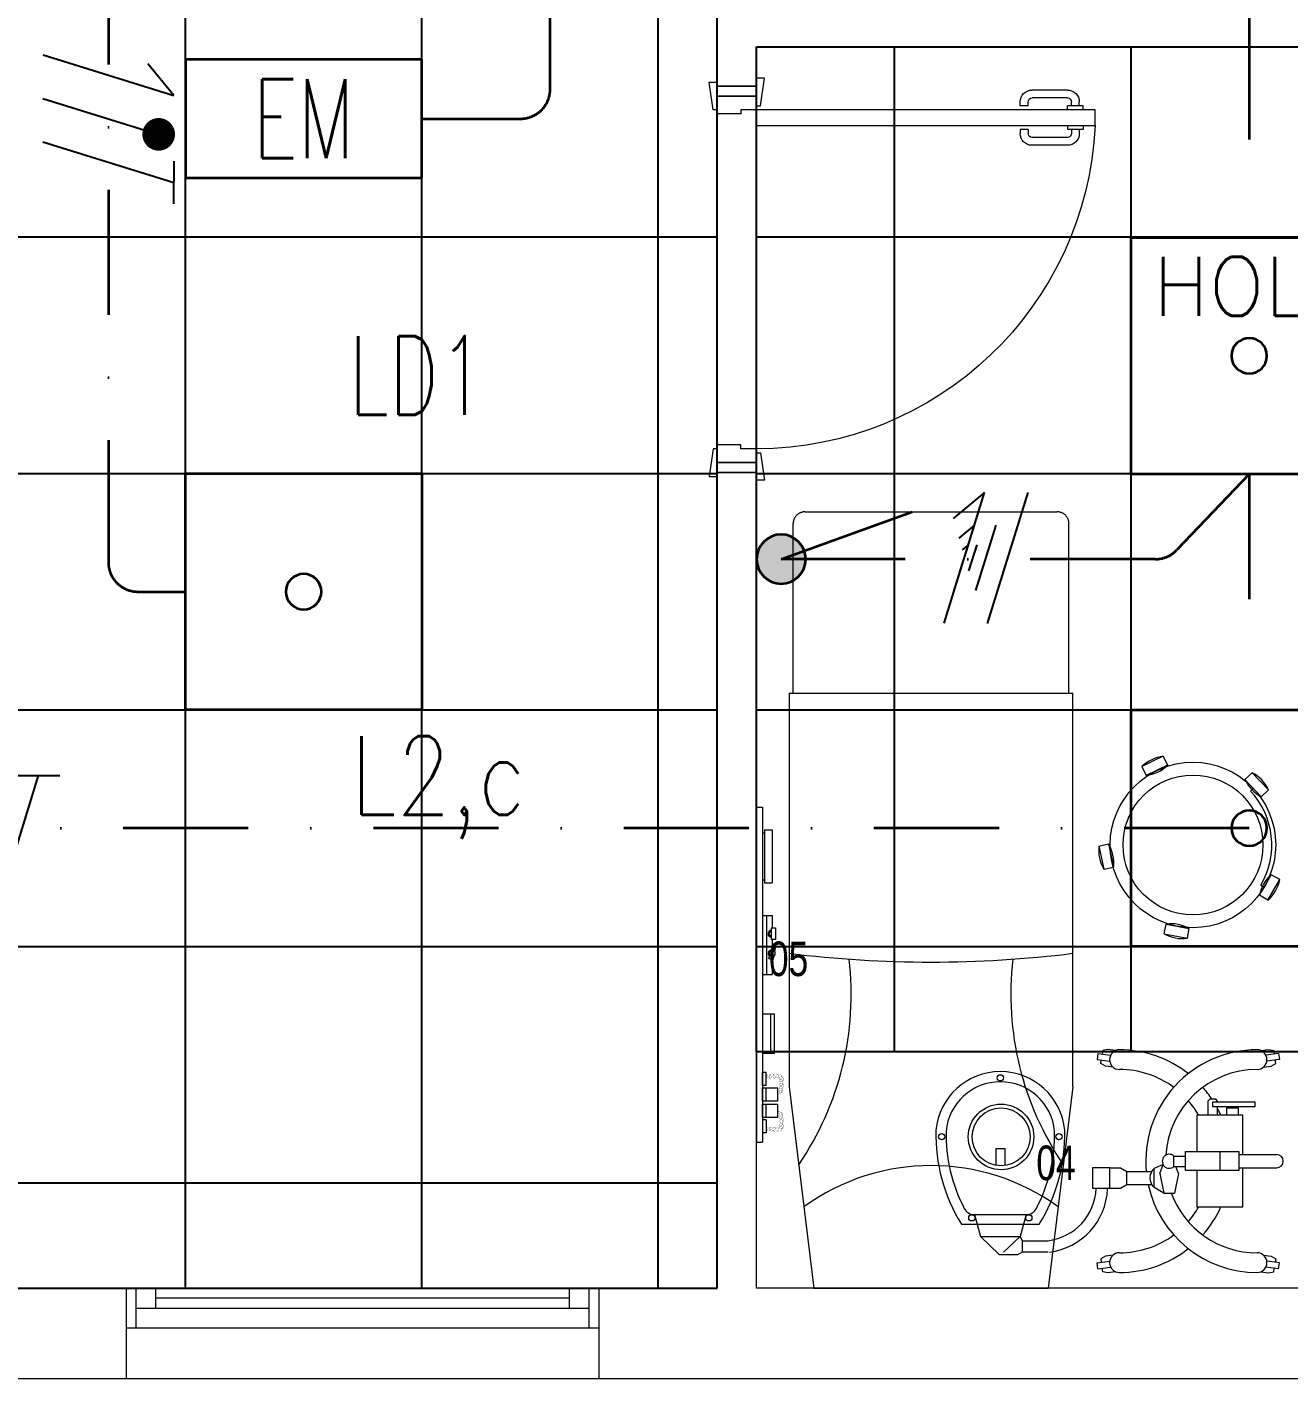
# Model space of a CAD drawing. Header units: inches. Extents: x -12418 to 57169, y -29325 to 19878.
# Drawn here: x 29598 to 32801, y -13697 to -10267 of the extents above; entities that cross this region are included whole.
import ezdxf
from ezdxf.enums import TextEntityAlignment as Align

# ---------------------------------------------------------------- set-up
doc = ezdxf.new("R2010")
doc.units = ezdxf.units.IN
doc.header["$LTSCALE"] = 25
doc.header["$MEASUREMENT"] = 0
doc.linetypes.add('00-Ground Floor$0$HIDDEN', pattern=[9.525, 6.35, -3.175])
doc.linetypes.add('DASHDOT', pattern=[25.4, 12.7, -6.35, 0, -6.35])
doc.layers.get('0').update_dxf_attribs({"color": 8})
for name, color, linetype, lineweight in [('00-Ground Floor$0$72_EGR_BASE_TEXT', 252, 'Continuous', 5), ('00-Ground Floor$0$72_EGR_EQP_TAG', 142, 'Continuous', 5), ('00-Ground Floor$0$Aluminum', 251, 'Continuous', 5), ('00-Ground Floor$0$LOADING', 253, 'Continuous', 5), ('00-Ground Floor$0$Walls', 251, 'Continuous', 5), ('00-Ground Floor$0$Wooden Joinery', 251, 'Continuous', 5), ('E-LITE-CIRC', 6, 'Continuous', 25), ('E-LITE-CIRC-NUMB', 6, 'Continuous', 25), ('E-LITE-CLNG', 150, 'Continuous', 35), ('E-LITE-CLNG @ 100', 150, 'Continuous', 35), ('E-LITE-CLNG-CNDT', 6, 'DASHDOT', 35), ('E-LITE-CTRL', 6, 'Continuous', 25), ('E-LITE-IDEN', 6, 'Continuous', 25), ('E-LITE-SWCH @ 100', 3, 'Continuous', 35), ('E-POWR-WIRE', 6, 'Continuous', 25), ('E-POWR-WIRE @ 100', 6, 'Continuous', 25), ('E-POWR-WIRE @ 20', 6, 'Continuous', 25), ('E-POWR-WIRE @ 50', 6, 'Continuous', 25)]:
    doc.layers.add(name, color=color, linetype=linetype, lineweight=lineweight)
doc.layers.add('00-Ground Floor$0$False Ceiling', color=251, linetype='Continuous')
doc.styles.add('00-Ground Floor$0$SIMPLEX', font='SIMPLEX.shx', dxfattribs={"height": 150})
doc.styles.add('00-Ground Floor$0$X3G_ENTITY_257CFD', font='swisscl.ttf', dxfattribs={"height": 200})
doc.styles.add('DC_Simplex', font='SIMPLEX.shx', dxfattribs={"width": 0.7})

# ---------------------------------------------------------------- blocks, each defined once
blk = doc.blocks.new('00-Ground Floor$0$A$C72370EFE')
at = {"layer": '00-Ground Floor$0$Wooden Joinery'}
for p, q in [((-0.01, -0.03), (-0.01, -0.07)), ((0, -0.03), (-0.01, -0.03)), ((0.04, -0.03), (0.05, -0.03)), ((0.05, -0.03), (0.05, -0.07)), ((-0.01, -0.04), (-0.02, -0.04)), ((-0.01, -0.06), (-0.02, -0.06)), ((0.05, -0.04), (0.06, -0.04)), ((0.05, -0.06), (0.06, -0.06)), ((-0.05, -0.07), (-0.05, -0.16)), ((-0.03, -0.07), (-0.03, -0.16)), ((0, -0.07), (-0.01, -0.07)), ((0.04, -0.07), (0.05, -0.07)), ((0.07, -0.07), (0.07, -0.16)), ((0.09, -0.07), (0.09, -0.16)), ((-0.01, -0.17), (-0.02, -0.17)), ((-0.01, -0.17), (-0.01, -0.19)), ((0.05, -0.17), (0.06, -0.17)), ((0.05, -0.17), (0.05, -0.19)), ((-0.01, -0.19), (-0.02, -0.19)), ((0.05, -0.19), (0.06, -0.19))]:
    blk.add_line(p, q, dxfattribs=at)
for centre, radius, start, end in [((-0.02, -0.07), 0.03, 90, 180), ((-0.02, -0.07), 0.01, 90, 180), ((0.06, -0.07), 0.03, 0, 90), ((0.06, -0.07), 0.01, 0, 90), ((-0.02, -0.16), 0.03, 180, 270), ((-0.02, -0.16), 0.01, 180, 270), ((0.06, -0.16), 0.01, 270, 0), ((0.06, -0.16), 0.03, 270, 0)]:
    blk.add_arc(centre, radius, start, end, dxfattribs=at)
blk = doc.blocks.new('00-Ground Floor$0$A$C5DAD61B4')
at = {"layer": '00-Ground Floor$0$Wooden Joinery'}
for points in [[(80, 959.1), (80, 969.1), (10, 979.1), (10, 959.1)], [(940, 959.1), (940, 969.1), (1010, 979.1), (1010, 959.1)], [(70, 859.1), (70, 849.1), (0, 839.1), (0, 859.1)], [(120, 859.1), (120, 0), (80, 0), (80, 859.1)], [(950, 859.1), (950, 849.1), (1020, 839.1), (1020, 859.1)]]:
    blk.add_lwpolyline(points, close=True, dxfattribs=at)
for points in [[(45, 859.1), (45, 959.1), (20, 959.1), (20, 859.1), (45, 859.1)], [(45, 859.1), (80, 859.1), (80, 899.1), (90, 899.1), (90, 959.1), (45, 959.1), (45, 859.1)], [(975, 859.1), (940, 859.1), (940, 899.1), (930, 899.1), (930, 959.1), (975, 959.1), (975, 859.1)], [(975, 859.1), (975, 959.1), (1000, 959.1), (1000, 859.1), (975, 859.1)]]:
    blk.add_lwpolyline(points, dxfattribs=at)
blk.add_arc((80, 859.1), 860, 272.666, 0, dxfattribs=at)
at = {"layer": '00-Ground Floor$0$Wooden Joinery', "xscale": 999.9999999998854, "yscale": 999.9999999998854, "zscale": 999.9999999998854, "rotation": 180}
blk.add_blockref('00-Ground Floor$0$A$C72370EFE', (120, 0), dxfattribs=at)
blk = doc.blocks.new('00-Ground Floor$0$mobile light')
at = {"layer": '00-Ground Floor$0$LOADING'}
for p, q in [((1885.1, -497.29), (1883.78, -497.56)), ((1887.04, -497.59), (1885.1, -497.29)), ((1923.94, -497.59), (1925.88, -497.29)), ((1925.88, -497.29), (1927.2, -497.56)), ((1882.58, -498.29), (1882.35, -499.8)), ((1882.35, -499.8), (1885.55, -500.28)), ((1882.58, -498.29), (1885.78, -498.78)), ((1883.28, -500.85), (1883.42, -499.96)), ((1883.78, -497.56), (1883.65, -498.45)), ((1928.41, -498.29), (1925.2, -498.78)), ((1928.63, -499.8), (1925.43, -500.28)), ((1927.2, -497.56), (1927.33, -498.45)), ((1927.7, -500.85), (1927.56, -499.96)), ((1928.41, -498.29), (1928.63, -499.8)), ((1884.47, -501.5), (1883.28, -500.85)), ((1886.4, -501.79), (1884.47, -501.5)), ((1924.58, -501.79), (1926.52, -501.5)), ((1926.52, -501.5), (1927.7, -500.85)), ((1947.59, -502.62), (1941.09, -502.62)), ((1948.76, -501.94), (1947.59, -502.62)), ((1947.59, -502.62), (1947.59, -505.45)), ((1948.15, -506.5), (1952.41, -502.55)), ((1953.47, -501.94), (1948.76, -501.94)), ((1958.23, -506.5), (1953.47, -501.94)), ((1947.59, -505.45), (1941.09, -505.45)), ((1946.6, -512.08), (1948.15, -506.5)), ((1947.59, -505.45), (1948.15, -506.5)), ((1958.23, -506.5), (1948.15, -506.5)), ((1959.78, -512.08), (1958.23, -506.5)), ((1963.08, -509.67), (1943.3, -509.67)), ((1959.78, -512.08), (1946.6, -512.08)), ((1908.01, -522.53), (1909, -517.55)), ((1911.69, -517.55), (1909, -517.55)), ((1912.69, -522.53), (1911.69, -517.55)), ((1911.69, -517.55), (1914.17, -518.99)), ((1914.17, -518.99), (1914.17, -523.77)), ((1921.08, -519.69), (1914.74, -519.69)), ((1922.73, -518.8), (1921.08, -519.69)), ((1921.08, -519.69), (1921.08, -523.01)), ((1921.08, -519.69), (1921.08, -523.01)), ((1925.38, -518.8), (1922.73, -518.8)), ((1892.68, -523.97), (1883.05, -523.97)), ((1892.68, -528.06), (1892.68, -523.24)), ((1892.68, -523.24), (1906.16, -523.24)), ((1897.5, -528.06), (1897.5, -523.24)), ((1906.16, -523.24), (1906.16, -528.06)), ((1909.15, -524.25), (1906.16, -524.32)), ((1908.01, -522.53), (1908.62, -524.28)), ((1909.15, -524.25), (1909.15, -526.94)), ((1912.69, -522.53), (1911.9, -524.78)), ((1911.9, -524.78), (1914.17, -523.77)), ((1921.08, -523.01), (1914.77, -523.01)), ((1922.73, -523.93), (1921.08, -523.04)), ((1925.38, -523.93), (1922.73, -523.93)), ((1892.68, -527.34), (1883.05, -527.34)), ((1906.16, -528.06), (1892.68, -528.06)), ((1909.15, -526.94), (1906.16, -526.87)), ((1882.35, -551.47), (1885.55, -550.99)), ((1882.58, -552.98), (1882.35, -551.47)), ((1884.47, -549.77), (1883.28, -550.42)), ((1883.28, -550.42), (1883.42, -551.31)), ((1886.4, -549.48), (1884.47, -549.77)), ((1924.58, -549.48), (1926.52, -549.77)), ((1928.63, -551.47), (1925.43, -550.99)), ((1926.52, -549.77), (1927.7, -550.42)), ((1927.7, -550.42), (1927.56, -551.31)), ((1928.41, -552.98), (1928.63, -551.47)), ((1882.58, -552.98), (1885.78, -552.5)), ((1883.78, -553.71), (1883.65, -552.82)), ((1885.1, -553.98), (1883.78, -553.71)), ((1887.04, -553.69), (1885.1, -553.98)), ((1923.94, -553.69), (1925.88, -553.98)), ((1928.41, -552.98), (1925.2, -552.5)), ((1925.88, -553.98), (1927.2, -553.71)), ((1927.2, -553.71), (1927.33, -552.82))]:
    blk.add_line(p, q, dxfattribs=at)
for points in [[(1903.33, -523.24), (1903.33, -514.02), (1891.61, -514.02), (1891.61, -523.97)], [(1954.27, -524.55), (1954.27, -528.82), (1952.05, -528.82), (1952.05, -524.5)], [(1891.61, -527.34), (1891.61, -537.34), (1903.33, -537.34), (1903.33, -528.06)], [(1892.74, -537.34), (1892.74, -539.04), (1895.76, -539.04), (1895.76, -537.34)], [(1898.05, -537.34), (1898.05, -539.5)], [(1898.05, -540.63), (1898.05, -540.87), (1898.53, -541.35), (1900.02, -541.35), (1900.5, -540.87), (1900.5, -537.34)]]:
    blk.add_lwpolyline(points, dxfattribs=at)
for points in [[(1929.78, -518.8), (1925.38, -518.8), (1925.38, -523.93), (1929.78, -523.93)], [(1899.3, -539.5), (1888.5, -539.5), (1888.5, -540.63), (1899.3, -540.63)]]:
    blk.add_lwpolyline(points, close=True, dxfattribs=at)
for centre, radius in [((1945.96, -511.25), 0.793), ((1960.42, -511.25), 0.793), ((1953.01, -531.79), 8.32), ((1953.01, -531.79), 7.35), ((1938.31, -531.85), 0.793), ((1968.07, -531.85), 0.793), ((1953.19, -546.77), 0.793)]:
    blk.add_circle(centre, radius, dxfattribs=at)
for centre, radius, start, end in [((1888.02, -499.89), 2.5, 90, 270), ((1888.02, -525.64), 28.25, 12.1463, 90), ((1922.96, -525.64), 28.25, 90, 128.2073), ((1922.96, -499.89), 2.5, 270, 90), ((1888.02, -525.64), 23.25, 20.3387, 90), ((1922.96, -525.64), 23.25, 90, 126.3743), ((1942.82, -519.31), 16.86, 97.1293, 177.6115), ((1922.96, -525.64), 28.25, 138.4974, 155.7305), ((1942.82, -519.31), 13.97, 97.1293, 177.6115), ((1922.96, -525.64), 23.25, 138.7224, 150.0382), ((1980.13, -532.49), 43.32, 148.2167, 181.2501), ((1926.25, -532.49), 43.32, 358.7499, 31.7833), ((1980.13, -532.49), 40.72, 152.4092, 181.2501), ((1946.6, -514.96), 2.89, 90, 152.4092), ((1959.78, -514.96), 2.89, 27.5908, 90), ((1926.25, -532.49), 40.72, 358.7499, 27.5908), ((1911.94, -521.38), 3.27, 313.0112, 46.9888), ((1883.05, -525.65), 1.68, 90, 270), ((1888.02, -525.64), 28.25, 270, 5.3386), ((1910.32, -525.6), 1.78, 229.0673, 130.9327), ((1888.02, -525.64), 23.25, 270, 356.3184), ((1953.19, -531.93), 16.44, 185.2361, 354.7639), ((1953.19, -531.93), 13.84, 185.2361, 354.7639), ((1922.96, -525.64), 28.25, 204.483, 208.105), ((1922.96, -525.64), 23.25, 210.2349, 221.2776), ((1922.96, -525.64), 28.25, 213.7985, 221.5026), ((1922.96, -525.64), 23.25, 233.6257, 270), ((1922.96, -525.64), 28.25, 231.7927, 270), ((1888.02, -551.39), 2.5, 90, 270), ((1922.96, -551.39), 2.5, 270, 90)]:
    blk.add_arc(centre, radius, start, end, dxfattribs=at)
blk = doc.blocks.new('00-Ground Floor$0$HF10037B-P')
at = {"layer": '00-Ground Floor$0$LOADING'}
for p, q in [((0.2459, 0.134), (0.1859, 0.134)), ((0.1859, 0.134), (0.1859, 0.109)), ((0.2459, 0.109), (0.1859, 0.109)), ((0.2459, 0.134), (0.2459, 0.109)), ((0, 0), (-0.0142, -0.0583)), ((0, 0), (0.0243, -0.0059)), ((0.0243, -0.0059), (0.01, -0.0642)), ((0.4071, -0.0094), (0.431, -0.0018)), ((0.4071, -0.0094), (0.4255, -0.0665)), ((0.431, -0.0018), (0.4493, -0.0589)), ((-0.0142, -0.0583), (0.01, -0.0642)), ((0.4069, -0.0417), (0.4165, -0.0387)), ((0.4255, -0.0665), (0.4493, -0.0589)), ((0.0524, -0.2725), (0.0674, -0.2525)), ((0.0524, -0.2725), (0.1004, -0.3085)), ((0.0674, -0.2525), (0.1154, -0.2885)), ((0.3125, -0.2897), (0.362, -0.2558)), ((0.3267, -0.268), (0.3323, -0.2763)), ((0.3761, -0.2764), (0.362, -0.2558)), ((0.1004, -0.3085), (0.1154, -0.2885)), ((0.3266, -0.3103), (0.3125, -0.2897)), ((0.3266, -0.3103), (0.3761, -0.2764))]:
    blk.add_line(p, q, dxfattribs=at)
for radius in [0.21, 0.1775]:
    blk.add_circle((0.2161, -0.1014), radius, dxfattribs=at)
for centre, radius, start, end in [((0.2159, 0.0465), 0.0925, 71.0754, 108.9246), ((0.2159, 0.1965), 0.0925, 251.0754, 288.9246), ((0.0779, -0.0499), 0.0925, 147.3419, 185.1912), ((-0.0678, -0.0143), 0.0925, 327.3419, 5.1912), ((0.4996, -0.0113), 0.0925, 178.8412, 216.6904), ((0.3568, -0.057), 0.0925, 358.8412, 36.6904), ((0.2161, -0.1014), 0.2, 303.6037, 17.3657), ((0.1289, -0.2205), 0.0925, 214.1875, 252.0368), ((0.0389, -0.3404), 0.0925, 34.1875, 72.0368), ((0.3867, -0.3449), 0.0925, 105.5121, 143.3614), ((0.3019, -0.2212), 0.0925, 285.5121, 323.3614)]:
    blk.add_arc(centre, radius, start, end, dxfattribs=at)
blk = doc.blocks.new('00-Ground Floor$0$HF13902-P')
at = {"color": 8, "linetype": '00-Ground Floor$0$HIDDEN'}
for p, q in [((-0.35, -0.6824), (-0.35, -1.1124)), ((0.35, -0.6824), (0.35, -1.1124)), ((0.32, -1.1424), (-0.32, -1.1424))]:
    blk.add_line(p, q, dxfattribs=at)
at = {"linetype": 'Continuous'}
for points in [[(0.36, -0.5224), (0.36, -0.5224), (0.36, -0.5224), (0.36, -0.5224), (0.36, -0.5224), (0.36, -0.5224), (0.36, -0.5224), (0.36, -0.5224), (0.36, -0.5224), (0.36, -0.5224), (0.36, -0.5224), (0.36, -0.5224), (0.36, -0.5224), (0.36, -0.5224), (0.36, -0.5224), (0.36, -0.5224), (0.36, -0.5224), (0.36, -0.5224), (0.36, -0.5224), (0.36, -0.5224), (0.36, -0.5224), (0.36, -0.5224), (0.36, -0.5224), (0.36, -0.5224), (0.36, -0.5224), (0.36, -0.5224), (0.36, -0.5224), (0.36, -0.5224), (0.36, -0.5224), (0.36, -0.5224), (0.36, -0.5224), (0.36, -0.5224), (0.36, -0.5224), (0.36, -0.5224), (0.36, -0.5224), (0.36, -0.5224), (0.36, -0.5224), (0.36, -0.5224), (0.36, -0.5224), (0.36, -0.5224), (0.36, -0.5224), (0.36, -0.5224), (0.36, -0.5224), (0.36, -0.5224), (0.36, -0.5224), (0.36, -0.5224), (0.36, -0.5224), (0.36, -0.5224), (0.36, -0.5224), (0.36, -0.5224), (0.36, -0.5224), (0.36, -0.5224), (0.36, -0.5224), (0.36, -0.5224), (0.36, -0.5224), (0.36, -0.5224), (0.36, -0.5224), (0.36, -0.5224), (0.36, -0.5224), (0.36, -0.5224), (0.36, -0.5224), (0.36, -0.5224), (0.36, -0.5224), (0.36, -0.5224), (0.36, -0.5224), (0.36, -0.5224), (0.36, -0.5224), (0.36, -0.5224), (0.36, -0.5224), (0.36, -0.5224), (0.36, -0.5224), (0.36, -0.5224), (0.36, -0.5224), (0.36, -0.5224), (0.36, -0.5224), (0.36, -0.5224), (0.36, -0.5224), (0.36, -0.5224), (0.36, -0.5224), (0.36, -0.5224), (0.36, -0.5224), (0.36, -0.5224), (0.36, -0.5224), (0.36, -0.5224), (0.36, -0.5224), (0.36, -0.5224), (0.36, -0.5224), (0.36, -0.5224), (0.36, -0.5224), (0.36, -0.5224), (0.36, -0.5224), (0.36, -0.5224), (0.36, -0.5224), (0.36, -0.5224), (0.36, -0.5224), (0.36, -0.5224), (0.36, -0.5224), (0.36, -0.5224), (0.36, -0.5224), (0.36, -0.5224), (0.36, -0.5224), (0.36, -0.5224), (0.36, -0.5224), (0.36, -0.5224), (0.36, -0.5224), (0.36, -0.5224), (0.36, -0.5224), (0.36, -0.5224), (0.36, -0.5224), (0.36, -0.5224), (0.36, -0.5224), (0.36, -0.5224), (0.36, -0.5224), (0.36, -0.5224), (0.36, -0.5224), (0.36, -0.5224), (0.36, -0.5224), (0.36, -0.5224), (0.36, -0.5224), (0.36, -0.5224), (0.36, -0.5224), (0.36, -0.5224), (0.36, -0.5224), (0.36, -0.5224), (0.36, -0.5224), (0.36, -0.5224), (0.36, -0.5224), (0.36, -0.5224), (0.36, -0.5224), (0.36, -0.5224), (0.36, -0.5224), (0.36, -0.5224), (0.36, -0.5224), (0.36, -0.5224), (0.36, -0.5224), (0.36, -0.5224), (0.36, -0.5224), (0.36, -0.5224), (0.36, -0.5224), (0.36, -0.5224), (0.36, -0.5224), (0.36, -0.5224), (0.36, -0.5224), (0.36, -0.5224), (0.36, -0.5224), (0.36, -0.5224), (0.36, -0.5224), (0.36, -0.5224), (0.36, -0.5224), (0.36, -0.5224), (0.36, -0.5224), (0.36, -0.5224), (0.36, -0.5224), (0.36, -0.5224), (0.36, -0.5224), (0.36, -0.5224), (0.36, -0.5224), (0.36, -0.5224), (0.36, -0.5224), (0.36, -0.5224), (0.36, -0.5224), (0.36, -0.5224), (0.36, -0.5224), (0.36, -0.5224), (0.36, -0.5224), (0.36, -0.5224), (0.36, -0.5224), (0.36, -0.5224), (0.36, -0.5224), (0.36, -0.5224), (0.36, -0.5224), (0.36, -0.5224), (0.36, -0.5224), (0.36, -0.5224), (0.36, -0.5224), (0.36, -0.5224), (0.36, -0.5224), (0.36, -0.5224), (0.36, -0.5224), (0.36, -0.5224), (0.36, -0.5224), (0.36, -0.5224), (0.36, -0.5224), (0.36, -0.5224), (0.36, -0.5224), (0.36, -0.5224), (0.36, -0.5224), (0.36, -0.5224), (0.36, -0.5224), (0.36, -0.5224), (0.36, -0.5224), (0.36, -0.5224), (0.36, -0.5224), (0.36, -0.5224), (0.36, -0.5224), (0.36, -0.5224), (0.36, -0.5224), (0.36, -0.5224), (0.36, -0.5224), (0.36, -0.5224), (0.36, -0.5224), (0.36, -0.5224), (0.36, -0.5224), (0.36, -0.5224), (0.36, -0.5224), (0.36, -0.5224), (0.36, -0.5224), (0.36, -0.5224), (0.36, -0.5224), (0.36, -0.5224), (0.36, -0.5224), (0.36, -0.5224), (0.36, -0.5224), (0.36, -0.5224), (0.36, -0.5224), (0.36, -0.5224), (0.36, -0.5224), (0.36, -0.5224), (0.36, -0.5224)], [(0.36, -0.5224), (0.36, -0.5224), (0.36, -0.5224), (0.36, -0.5224), (0.36, -0.5224), (0.36, -0.5224), (0.36, -0.5224), (0.36, -0.5224), (0.36, -0.5224), (0.36, -0.5224), (0.36, -0.5224), (0.36, -0.5224), (0.36, -0.5224), (0.36, -0.5224), (0.36, -0.5224), (0.36, -0.5224), (0.36, -0.5224), (0.36, -0.5224), (0.36, -0.5224), (0.36, -0.5224), (0.36, -0.5224), (0.36, -0.5224), (0.36, -0.5224), (0.36, -0.5224), (0.36, -0.5224), (0.36, -0.5224), (0.36, -0.5224), (0.36, -0.5224), (0.36, -0.5224), (0.36, -0.5224), (0.36, -0.5224), (0.36, -0.5224), (0.36, -0.5224), (0.36, -0.5224), (0.36, -0.5224), (0.36, -0.5224), (0.36, -0.5224), (0.36, -0.5224), (0.36, -0.5224), (0.36, -0.5224), (0.36, -0.5224), (0.36, -0.5224), (0.36, -0.5224), (0.36, -0.5224), (0.36, -0.5224), (0.36, -0.5224), (0.36, -0.5224), (0.36, -0.5224), (0.36, -0.5224), (0.36, -0.5224), (0.36, -0.5224), (0.36, -0.5224), (0.36, -0.5224), (0.36, -0.5224), (0.36, -0.5224), (0.36, -0.5224), (0.36, -0.5224), (0.36, -0.5224), (0.36, -0.5224), (0.36, -0.5224), (0.36, -0.5224), (0.36, -0.5224), (0.36, -0.5224), (0.36, -0.5224), (0.36, -0.5224), (0.36, -0.5224), (0.36, -0.5224), (0.36, -0.5224), (0.36, -0.5224), (0.36, -0.5224), (0.36, -0.5224), (0.36, -0.5224), (0.36, -0.5224), (0.36, -0.5224), (0.36, -0.5224), (0.36, -0.5224), (0.36, -0.5224), (0.36, -0.5224), (0.36, -0.5224), (0.36, -0.5224), (0.36, -0.5224), (0.36, -0.5224), (0.36, -0.5224), (0.36, -0.5224), (0.36, -0.5224), (0.36, -0.5224), (0.36, -0.5224), (0.36, -0.5224), (0.36, -0.5224), (0.36, -0.5224), (0.36, -0.5224), (0.36, -0.5224), (0.36, -0.5224), (0.36, -0.5224), (0.36, -0.5224), (0.36, -0.5224), (0.36, -0.5224), (0.36, -0.5224), (0.36, -0.5224), (0.36, -0.5224), (0.36, -0.5224), (0.36, -0.5224), (0.36, -0.5224), (0.36, -0.5224), (0.36, -0.5224), (0.36, -0.5224), (0.36, -0.5224), (0.36, -0.5224), (0.36, -0.5224), (0.36, -0.5224), (0.36, -0.5224), (0.36, -0.5224), (0.36, -0.5224), (0.36, -0.5224), (0.36, -0.5224), (0.36, -0.5224), (0.36, -0.5224), (0.36, -0.5224), (0.36, -0.5224), (0.36, -0.5224), (0.36, -0.5224), (0.36, -0.5224), (0.36, -0.5224), (0.36, -0.5224), (0.36, -0.5224), (0.36, -0.5224), (0.36, -0.5224), (0.36, -0.5224), (0.36, -0.5224), (0.36, -0.5224), (0.36, -0.5224), (0.36, -0.5224), (0.36, -0.5224), (0.36, -0.5224), (0.36, -0.5224), (0.36, -0.5224), (0.36, -0.5224), (0.36, -0.5224), (0.36, -0.5224), (0.36, -0.5224), (0.36, -0.5224), (0.36, -0.5224), (0.36, -0.5224), (0.36, -0.5224), (0.36, -0.5224), (0.36, -0.5224), (0.36, -0.5224), (0.36, -0.5224), (0.36, -0.5224), (0.36, -0.5224), (0.36, -0.5224), (0.36, -0.5224), (0.36, -0.5224), (0.36, -0.5224), (0.36, -0.5224), (0.36, -0.5224), (0.36, -0.5224), (0.36, -0.5224), (0.36, -0.5224), (0.36, -0.5224), (0.36, -0.5224), (0.36, -0.5224), (0.36, -0.5224), (0.36, -0.5224), (0.36, -0.5224), (0.36, -0.5224), (0.36, -0.5224), (0.36, -0.5224), (0.36, -0.5224), (0.36, -0.5224), (0.36, -0.5224), (0.36, -0.5224), (0.36, -0.5224), (0.36, -0.5224), (0.36, -0.5224), (0.36, -0.5224), (0.36, -0.5224), (0.36, -0.5224), (0.36, -0.5224), (0.36, -0.5224), (0.36, -0.5224), (0.36, -0.5224), (0.36, -0.5224), (0.36, -0.5224), (0.36, -0.5224), (0.36, -0.5224), (0.36, -0.5224), (0.36, -0.5224), (0.36, -0.5224), (0.36, -0.5224), (0.36, -0.5224), (0.36, -0.5224), (0.36, -0.5224), (0.36, -0.5224), (0.36, -0.5224), (0.36, -0.5224), (0.36, -0.5224), (0.36, -0.5224), (0.36, -0.5224), (0.36, -0.5224), (0.36, -0.5224), (0.36, -0.5224), (0.36, -0.5224), (0.36, -0.5224), (0.36, -0.5224), (0.36, -0.5224), (0.36, -0.5224), (0.36, -0.5224), (0.36, -0.5224), (0.36, -0.5224), (0.36, -0.5224), (0.36, -0.5224), (0.36, -0.5224), (0.36, -0.5224)], [(0.36, -0.5224), (0.36, -0.5224), (0.36, -0.5224), (0.36, -0.5224), (0.36, -0.5224), (0.36, -0.5224), (0.36, -0.5224), (0.36, -0.5224), (0.36, -0.5224), (0.36, -0.5224), (0.36, -0.5224), (0.36, -0.5224), (0.36, -0.5224), (0.36, -0.5224), (0.36, -0.5224), (0.36, -0.5224), (0.36, -0.5224), (0.36, -0.5224), (0.36, -0.5224), (0.36, -0.5224), (0.36, -0.5224), (0.36, -0.5224), (0.36, -0.5224), (0.36, -0.5224), (0.36, -0.5224), (0.36, -0.5224), (0.36, -0.5224), (0.36, -0.5224), (0.36, -0.5224), (0.36, -0.5224), (0.36, -0.5224), (0.36, -0.5224), (0.36, -0.5224), (0.36, -0.5224), (0.36, -0.5224), (0.36, -0.5224), (0.36, -0.5224), (0.36, -0.5224), (0.36, -0.5224), (0.36, -0.5224), (0.36, -0.5224), (0.36, -0.5224), (0.36, -0.5224), (0.36, -0.5224), (0.36, -0.5224), (0.36, -0.5224), (0.36, -0.5224), (0.36, -0.5224), (0.36, -0.5224), (0.36, -0.5224), (0.36, -0.5224), (0.36, -0.5224), (0.36, -0.5224), (0.36, -0.5224), (0.36, -0.5224), (0.36, -0.5224), (0.36, -0.5224), (0.36, -0.5224), (0.36, -0.5224), (0.36, -0.5224), (0.36, -0.5224), (0.36, -0.5224), (0.36, -0.5224), (0.36, -0.5224), (0.36, -0.5224), (0.36, -0.5224), (0.36, -0.5224), (0.36, -0.5224), (0.36, -0.5224), (0.36, -0.5224), (0.36, -0.5224), (0.36, -0.5224), (0.36, -0.5224), (0.36, -0.5224), (0.36, -0.5224), (0.36, -0.5224), (0.36, -0.5224), (0.36, -0.5224), (0.36, -0.5224), (0.36, -0.5224), (0.36, -0.5224), (0.36, -0.5224), (0.36, -0.5224), (0.36, -0.5224), (0.36, -0.5224), (0.36, -0.5224), (0.36, -0.5224), (0.36, -0.5224), (0.36, -0.5224), (0.36, -0.5224), (0.36, -0.5224), (0.36, -0.5224), (0.36, -0.5224), (0.36, -0.5224), (0.36, -0.5224), (0.36, -0.5224), (0.36, -0.5224), (0.36, -0.5224), (0.36, -0.5224), (0.36, -0.5224), (0.36, -0.5224), (0.36, -0.5224), (0.36, -0.5224), (0.36, -0.5224), (0.36, -0.5224), (0.36, -0.5224), (0.36, -0.5224), (0.36, -0.5224), (0.36, -0.5224), (0.36, -0.5224), (0.36, -0.5224), (0.36, -0.5224), (0.36, -0.5224), (0.36, -0.5224), (0.36, -0.5224), (0.36, -0.5224), (0.36, -0.5224), (0.36, -0.5224), (0.36, -0.5224), (0.36, -0.5224), (0.36, -0.5224), (0.36, -0.5224), (0.36, -0.5224), (0.36, -0.5224), (0.36, -0.5224), (0.36, -0.5224), (0.36, -0.5224), (0.36, -0.5224), (0.36, -0.5224), (0.36, -0.5224), (0.36, -0.5224), (0.36, -0.5224), (0.36, -0.5224), (0.36, -0.5224), (0.36, -0.5224), (0.36, -0.5224), (0.36, -0.5224), (0.36, -0.5224), (0.36, -0.5224), (0.36, -0.5224), (0.36, -0.5224), (0.36, -0.5224), (0.36, -0.5224), (0.36, -0.5224), (0.36, -0.5224), (0.36, -0.5224), (0.36, -0.5224), (0.36, -0.5224), (0.36, -0.5224), (0.36, -0.5224), (0.36, -0.5224), (0.36, -0.5224), (0.36, -0.5224), (0.36, -0.5224), (0.36, -0.5224), (0.36, -0.5224), (0.36, -0.5224), (0.36, -0.5224), (0.36, -0.5224), (0.36, -0.5224), (0.36, -0.5224), (0.36, -0.5224), (0.36, -0.5224), (0.36, -0.5224), (0.36, -0.5224), (0.36, -0.5224), (0.36, -0.5224), (0.36, -0.5224), (0.36, -0.5224), (0.36, -0.5224), (0.36, -0.5224), (0.36, -0.5224), (0.36, -0.5224), (0.36, -0.5224), (0.36, -0.5224), (0.36, -0.5224), (0.36, -0.5224), (0.36, -0.5224), (0.36, -0.5224), (0.36, -0.5224), (0.36, -0.5224), (0.36, -0.5224), (0.36, -0.5224), (0.36, -0.5224), (0.36, -0.5224), (0.36, -0.5224), (0.36, -0.5224), (0.36, -0.5224), (0.36, -0.5224), (0.36, -0.5224), (0.36, -0.5224), (0.36, -0.5224), (0.36, -0.5224), (0.36, -0.5224), (0.36, -0.5224), (0.36, -0.5224), (0.36, -0.5224), (0.36, -0.5224), (0.36, -0.5224), (0.36, -0.5224), (0.36, -0.5224), (0.36, -0.5224), (0.36, -0.5224), (0.36, -0.5224), (0.36, -0.5224), (0.36, -0.5224), (0.36, -0.5224), (0.36, -0.5224), (0.36, -0.5224), (0.36, -0.5224), (0.36, -0.5224), (0.36, -0.5224), (0.36, -0.5224), (0.36, -0.5224), (0.36, -0.5224), (0.36, -0.5224), (0.36, -0.5224), (0.36, -0.5224), (0.36, -0.5224), (0.36, -0.5224), (0.36, -0.5224), (0.36, -0.5224), (0.36, -0.5224), (0.36, -0.5224), (0.36, -0.5224), (0.36, -0.5224), (0.36, -0.5224), (0.36, -0.5224), (0.36, -0.5224), (0.36, -0.5224), (0.36, -0.5224), (0.36, -0.5224), (0.36, -0.5224), (0.36, -0.5224), (0.36, -0.5224), (0.36, -0.5224), (0.36, -0.5224), (0.36, -0.5224), (0.36, -0.5224), (0.36, -0.5224), (0.36, -0.5224), (0.36, -0.5224), (0.36, -0.5224), (0.36, -0.5224), (0.36, -0.5224), (0.36, -0.5224), (0.36, -0.5224), (0.36, -0.5224), (0.36, -0.5224), (0.36, -0.5224), (0.36, -0.5224), (0.36, -0.5224), (0.36, -0.5224), (0.36, -0.5224), (0.36, -0.5224), (0.36, -0.5224), (0.36, -0.5224), (0.36, -0.5224), (0.36, -0.5224), (0.36, -0.5224), (0.36, -0.5224), (0.36, -0.5224), (0.36, -0.5224), (0.36, -0.5224), (0.36, -0.5224), (0.36, -0.5224), (0.36, -0.5224), (0.36, -0.5224), (0.36, -0.5224), (0.36, -0.5224), (0.36, -0.5224), (0.36, -0.5224), (0.36, -0.5224), (0.36, -0.5224), (0.36, -0.5224), (0.36, -0.5224), (0.36, -0.5224)]]:
    blk.add_lwpolyline(points, close=True, dxfattribs=at)
for points in [[(0.36, -0.5224), (0.36, -0.5224), (0.36, -0.5224), (0.36, -0.5224), (0.36, -0.5224), (0.36, -0.5224), (0.36, -0.5224), (0.36, -0.5224)], [(0.36, -0.5224), (0.36, -0.5224), (0.36, -0.5224), (0.36, -0.5224), (0.36, -0.5224), (0.36, -0.5224), (0.36, -0.5224), (0.36, -0.5224), (0.36, -0.5224), (0.36, -0.5224), (0.36, -0.5224), (0.36, -0.5224), (0.36, -0.5224), (0.36, -0.5224), (0.36, -0.5224), (0.36, -0.5224), (0.36, -0.5224), (0.36, -0.5224), (0.36, -0.5224), (0.36, -0.5224), (0.36, -0.5224), (0.36, -0.5224), (0.36, -0.5224), (0.36, -0.5224), (0.36, -0.5224), (0.36, -0.5224), (0.36, -0.5224), (0.36, -0.5224), (0.36, -0.5224), (0.36, -0.5224), (0.36, -0.5224), (0.36, -0.5224), (0.36, -0.5224), (0.36, -0.5224), (0.36, -0.5224), (0.36, -0.5224), (0.36, -0.5224), (0.36, -0.5224), (0.36, -0.5224), (0.36, -0.5224), (0.36, -0.5224), (0.36, -0.5224), (0.36, -0.5224), (0.36, -0.5224), (0.36, -0.5224), (0.36, -0.5224), (0.36, -0.5224), (0.36, -0.5224), (0.36, -0.5224), (0.36, -0.5224), (0.36, -0.5224), (0.36, -0.5224), (0.36, -0.5224), (0.36, -0.5224), (0.36, -0.5224), (0.36, -0.5224), (0.36, -0.5224), (0.36, -0.5224), (0.36, -0.5224), (0.36, -0.5224), (0.36, -0.5224), (0.36, -0.5224), (0.36, -0.5224), (0.36, -0.5224), (0.36, -0.5224), (0.36, -0.5224), (0.36, -0.5224), (0.36, -0.5224), (0.36, -0.5224), (0.36, -0.5224), (0.36, -0.5224), (0.36, -0.5224), (0.36, -0.5224), (0.36, -0.5224), (0.36, -0.5224), (0.36, -0.5224), (0.36, -0.5224), (0.36, -0.5224), (0.36, -0.5224), (0.36, -0.5224), (0.36, -0.5224), (0.36, -0.5224), (0.36, -0.5224), (0.36, -0.5224), (0.36, -0.5224), (0.36, -0.5224), (0.36, -0.5224), (0.36, -0.5224), (0.36, -0.5224), (0.36, -0.5224), (0.36, -0.5224), (0.36, -0.5224), (0.36, -0.5224), (0.36, -0.5224), (0.36, -0.5224), (0.36, -0.5224), (0.36, -0.5224), (0.36, -0.5224), (0.36, -0.5224), (0.36, -0.5224), (0.36, -0.5224), (0.36, -0.5224), (0.36, -0.5224), (0.36, -0.5224), (0.36, -0.5224), (0.36, -0.5224), (0.36, -0.5224), (0.36, -0.5224), (0.36, -0.5224), (0.36, -0.5224), (0.36, -0.5224)], [(0.36, -0.5224), (0.36, -0.5224), (0.36, -0.5224), (0.36, -0.5224), (0.36, -0.5224), (0.36, -0.5224), (0.36, -0.5224), (0.36, -0.5224), (0.36, -0.5224), (0.36, -0.5224), (0.36, -0.5224), (0.36, -0.5224), (0.36, -0.5224), (0.36, -0.5224), (0.36, -0.5224), (0.36, -0.5224), (0.36, -0.5224)], [(0.36, -0.5224), (0.36, -0.5224), (0.36, -0.5224), (0.36, -0.5224), (0.36, -0.5224), (0.36, -0.5224), (0.36, -0.5224)], [(0.36, -0.5224), (0.36, -0.5224), (0.36, -0.5224), (0.36, -0.5224), (0.36, -0.5224), (0.36, -0.5224), (0.36, -0.5224), (0.36, -0.5224), (0.36, -0.5224), (0.36, -0.5224), (0.36, -0.5224), (0.36, -0.5224)], [(0.36, -0.5224), (0.36, -0.5224), (0.36, -0.5224), (0.36, -0.5224), (0.36, -0.5224), (0.36, -0.5224), (0.36, -0.5224), (0.36, -0.5224), (0.36, -0.5224), (0.36, -0.5224), (0.36, -0.5224), (0.36, -0.5224), (0.36, -0.5224), (0.36, -0.5224), (0.36, -0.5224), (0.36, -0.5224), (0.36, -0.5224), (0.36, -0.5224), (0.36, -0.5224), (0.36, -0.5224), (0.36, -0.5224), (0.36, -0.5224), (0.36, -0.5224), (0.36, -0.5224), (0.36, -0.5224), (0.36, -0.5224), (0.36, -0.5224), (0.36, -0.5224), (0.36, -0.5224), (0.36, -0.5224), (0.36, -0.5224), (0.36, -0.5224), (0.36, -0.5224), (0.36, -0.5224), (0.36, -0.5224), (0.36, -0.5224), (0.36, -0.5224), (0.36, -0.5224), (0.36, -0.5224), (0.36, -0.5224), (0.36, -0.5224), (0.36, -0.5224), (0.36, -0.5224), (0.36, -0.5224), (0.36, -0.5224), (0.36, -0.5224), (0.36, -0.5224), (0.36, -0.5224), (0.36, -0.5224), (0.36, -0.5224), (0.36, -0.5224), (0.36, -0.5224), (0.36, -0.5224), (0.36, -0.5224), (0.36, -0.5224), (0.36, -0.5224), (0.36, -0.5224), (0.36, -0.5224), (0.36, -0.5224), (0.36, -0.5224), (0.36, -0.5224), (0.36, -0.5224), (0.36, -0.5224), (0.36, -0.5224), (0.36, -0.5224), (0.36, -0.5224), (0.36, -0.5224), (0.36, -0.5224), (0.36, -0.5224), (0.36, -0.5224), (0.36, -0.5224), (0.36, -0.5224), (0.36, -0.5224), (0.36, -0.5224), (0.36, -0.5224), (0.36, -0.5224), (0.36, -0.5224), (0.36, -0.5224), (0.36, -0.5224), (0.36, -0.5224), (0.36, -0.5224), (0.36, -0.5224), (0.36, -0.5224), (0.36, -0.5224), (0.36, -0.5224), (0.36, -0.5224), (0.36, -0.5224), (0.36, -0.5224), (0.36, -0.5224)], [(0.36, -0.5224), (0.36, -0.5224), (0.36, -0.5224), (0.36, -0.5224), (0.36, -0.5224), (0.36, -0.5224), (0.36, -0.5224), (0.36, -0.5224), (0.36, -0.5224), (0.36, -0.5224)], [(0.36, -0.5224), (0.36, -0.5224), (0.36, -0.5224), (0.36, -0.5224), (0.36, -0.5224), (0.36, -0.5224), (0.36, -0.5224), (0.36, -0.5224), (0.36, -0.5224), (0.36, -0.5224)], [(0.36, -0.5224), (0.36, -0.5224), (0.36, -0.5224), (0.36, -0.5224), (0.36, -0.5224), (0.36, -0.5224), (0.36, -0.5224), (0.36, -0.5224), (0.36, -0.5224), (0.36, -0.5224), (0.36, -0.5224), (0.36, -0.5224), (0.36, -0.5224), (0.36, -0.5224), (0.36, -0.5224)], [(0.36, -0.5224), (0.36, -0.5224), (0.36, -0.5224), (0.36, -0.5224), (0.36, -0.5224), (0.36, -0.5224), (0.36, -0.5224), (0.36, -0.5224), (0.36, -0.5224), (0.36, -0.5224)], [(0.36, -0.5224), (0.36, -0.5224), (0.36, -0.5224), (0.36, -0.5224), (0.36, -0.5224), (0.36, -0.5224), (0.36, -0.5224)], [(0.36, -0.5224), (0.36, -0.5224), (0.36, -0.5224), (0.36, -0.5224), (0.36, -0.5224), (0.36, -0.5224), (0.36, -0.5224), (0.36, -0.5224), (0.36, -0.5224), (0.36, -0.5224)], [(0.36, -0.5224), (0.36, -0.5224), (0.36, -0.5224), (0.36, -0.5224), (0.36, -0.5224), (0.36, -0.5224), (0.36, -0.5224), (0.36, -0.5224), (0.36, -0.5224), (0.36, -0.5224), (0.36, -0.5224), (0.36, -0.5224), (0.36, -0.5224), (0.36, -0.5224), (0.36, -0.5224), (0.36, -0.5224), (0.36, -0.5224), (0.36, -0.5224)], [(0.36, -0.5224), (0.36, -0.5224), (0.36, -0.5224), (0.36, -0.5224), (0.36, -0.5224), (0.36, -0.5224), (0.36, -0.5224), (0.36, -0.5224), (0.36, -0.5224)]]:
    blk.add_lwpolyline(points, dxfattribs=at)
blk.add_circle((0.36, -0.5224), 0.000000101)
at = {"color": 8}
for centre, radius, start, end in [((0, 1.0679), 0.5515, 234.1788, 305.8212), ((-0.9704, 0.0819), 0.7679, 353.3222, 34.2669), ((0.9704, 0.0819), 0.7679, 145.7331, 186.6778), ((0, -2.9071), 2.9071, 82.8865, 97.1135)]:
    blk.add_arc(centre, radius, start, end, dxfattribs=at)
at = {"color": 8, "linetype": '00-Ground Floor$0$HIDDEN'}
for centre, start, end in [((-0.32, -1.1124), 180, 270), ((0.32, -1.1124), 270, 0)]:
    blk.add_arc(centre, 0.03, start, end, dxfattribs=at)
at = {"layer": '00-Ground Floor$0$LOADING'}
for p, q in [((-0.36, 0.3161), (-0.2975, 0.8276)), ((0.2975, 0.8276), (-0.2975, 0.8276)), ((0.36, 0.3161), (0.2975, 0.8276)), ((-0.36, 0.3161), (-0.36, -0.6824)), ((0.36, -0.6824), (0.36, 0.3161)), ((0.36, -0.6824), (-0.36, -0.6824))]:
    blk.add_line(p, q, dxfattribs=at)
blk = doc.blocks.new('00-Ground Floor$0$ME19011A-P')
for p, q in [((-0.425, 0), (0.425, 0)), ((-0.425, 0), (-0.425, -0.015)), ((0.425, 0), (0.425, -0.015)), ((-0.425, -0.015), (0.425, -0.015)), ((-0.3675, -0.0198), (-0.2325, -0.0198)), ((-0.3675, -0.0198), (-0.3675, -0.0399)), ((-0.36, -0.015), (-0.36, -0.0198)), ((-0.24, -0.015), (-0.24, -0.0198)), ((-0.2325, -0.0198), (-0.2325, -0.0399)), ((-0.15, -0.015), (-0.15, -0.04)), ((-0.15, -0.025), (0, -0.025)), ((-0.0402, -0.0312), (-0.0496, -0.0337)), ((-0.0376, -0.0409), (-0.0402, -0.0312)), ((0, -0.015), (0, -0.04)), ((0.1, -0.015), (0.1, -0.045)), ((0.2, -0.045), (0.2, -0.015)), ((0.2818, -0.015), (0.2484, -0.015)), ((0.2484, -0.0243), (0.2484, -0.015)), ((0.2818, -0.0243), (0.2484, -0.0243)), ((0.2818, -0.0243), (0.2818, -0.015)), ((0.3211, -0.015), (0.2877, -0.015)), ((0.2877, -0.015), (0.2877, -0.0531)), ((0.3211, -0.0243), (0.2877, -0.0243)), ((0.3211, -0.0531), (0.3211, -0.015)), ((0.3623, -0.015), (0.3289, -0.015)), ((0.3289, -0.015), (0.3289, -0.0531)), ((0.3623, -0.0243), (0.3289, -0.0243)), ((0.3623, -0.0531), (0.3623, -0.015)), ((0.3682, -0.0243), (0.3682, -0.015)), ((0.3682, -0.015), (0.4016, -0.015)), ((0.3682, -0.0243), (0.4016, -0.0243)), ((0.4016, -0.0243), (0.4016, -0.015)), ((-0.3675, -0.0399), (-0.2325, -0.0399)), ((-0.15, -0.04), (-0.1187, -0.04)), ((-0.0887, -0.04), (-0.0637, -0.04)), ((-0.0606, -0.0371), (-0.0787, -0.0432)), ((-0.0787, -0.0432), (-0.077, -0.0497)), ((-0.0582, -0.046), (-0.077, -0.0497)), ((-0.047, -0.0434), (-0.0376, -0.0409)), ((-0.0379, -0.04), (0, -0.04)), ((0.1, -0.035), (0.2, -0.035)), ((0.1, -0.045), (0.2, -0.045)), ((0.2877, -0.0531), (0.3211, -0.0531)), ((0.3289, -0.0531), (0.3623, -0.0531))]:
    blk.add_line(p, q)
at = {"color": 8, "const_width": 0.000601}
for points in [[(0.3044, -0.0531, -0.184574), (0.2977, -0.0636, -1.44364), (0.2961, -0.0581, -0.837915), (0.2969, -0.0664, -0.30536), (0.2839, -0.062, -1.584726), (0.2894, -0.0609, -0.253153), (0.2827, -0.0684, -0.874198), (0.2775, -0.0585, -0.915253), (0.2791, -0.0658, -0.223821), (0.2683, -0.0644, -1.703343), (0.272, -0.0597, -0.588962), (0.2621, -0.068, -0.717795), (0.2625, -0.0581, -0.983104), (0.2645, -0.0644, -0.326362), (0.2534, -0.0609, -0.758716), (0.2609, -0.0514, -0.906186), (0.2593, -0.0565, -0.189488), (0.2526, -0.0522, -0.7948), (0.2613, -0.0423, -1.223996), (0.2574, -0.047, -0.072149), (0.2534, -0.0403, -0.645886), (0.2609, -0.0324, -1.366917), (0.2574, -0.0371, -0.078415), (0.2542, -0.0308, -0.723006), (0.2613, -0.0256, -1.105484), (0.2582, -0.0292, -0.221197), (0.2566, -0.0243, -0.221197)], [(0.3456, -0.0531, 0.184574), (0.3523, -0.0636, 1.44364), (0.3539, -0.0581, 0.837915), (0.3531, -0.0664, 0.30536), (0.3661, -0.062, 1.584726), (0.3606, -0.0609, 0.253153), (0.3673, -0.0684, 0.874198), (0.3725, -0.0585, 0.915253), (0.3709, -0.0658, 0.223821), (0.3817, -0.0644, 1.703343), (0.378, -0.0597, 0.588962), (0.3879, -0.068, 0.717795), (0.3875, -0.0581, 0.983104), (0.3855, -0.0644, 0.326362), (0.3966, -0.0609, 0.758716), (0.3891, -0.0514, 0.906186), (0.3907, -0.0565, 0.189488), (0.3974, -0.0522, 0.7948), (0.3887, -0.0423, 1.223996), (0.3926, -0.047, 0.072149), (0.3966, -0.0403, 0.645886), (0.3891, -0.0324, 1.366917), (0.3926, -0.0371, 0.078415), (0.3958, -0.0308, 0.723006), (0.3887, -0.0256, 1.105484), (0.3918, -0.0292, 0.221197), (0.3934, -0.0243, 0.221197)]]:
    blk.add_lwpolyline(points, format="xyb", dxfattribs=at)
blk.add_lwpolyline([(-0.1187, -0.0482), (-0.0887, -0.0482), (-0.0887, -0.0382), (-0.1187, -0.0382)], close=True)
blk.add_circle((-0.0537, -0.04), 0.0075)
for centre, radius, start, end in [((-0.1037, -0.04), 0.01, 10.4593, 169.5407), ((-0.1037, -0.04), 0.0075, 14.0075, 165.9925), ((-0.0537, -0.04), 0.01, 45, 180)]:
    blk.add_arc(centre, radius, start, end)
blk = doc.blocks.new('00-Ground Floor$0$M.44.57.64')
at = {"layer": '00-Ground Floor$0$LOADING', "xscale": 1000.000000000002, "yscale": 1000.000000000002, "zscale": 1000.000000000002, "rotation": 225.9999036123427}
blk.add_blockref('00-Ground Floor$0$ME19011A-P', (-80806.9, 16720.7), dxfattribs=at)
blk = doc.blocks.new('00-Ground Floor$0$A$Ce9e1c4c3')
at = {"layer": '00-Ground Floor$0$False Ceiling', "color": 254, "linetype": 'Continuous'}
for p, q in [((-70000, -13467.4), (-70000, -2875.8)), ((-69400, -13467.4), (-69400, -2875.8)), ((-68800, -13467.4), (-68800, -2875.8)), ((-68200, -12867.4), (-68200, -10317.4)), ((-67600, -12867.4), (-67600, -10317.4)), ((-70450.5, -10800), (-68650.5, -10800)), ((-68550.5, -10800), (-64050.5, -10800)), ((-70450.5, -11400), (-68650.5, -11400)), ((-68550.5, -11400), (-64050.5, -11400)), ((-70450.5, -12000), (-68650.5, -12000)), ((-68550.5, -12000), (-64050.5, -12000)), ((-70450.5, -12600), (-68650.5, -12600)), ((-68550.5, -12600), (-64050.5, -12600)), ((-70450.5, -13200), (-68650.5, -13200))]:
    blk.add_line(p, q, dxfattribs=at)
at = {"layer": '00-Ground Floor$0$False Ceiling', "color": 254}
for p, q in [((-68650.5, -13467.4, 0), (-68650.5, -2875.8, 0)), ((-68550.5, -12867.4, 0), (-68550.5, -10317.4, 0)), ((-68550.5, -10317.4, 0), (-64050.5, -10317.4, 0)), ((-64050.5, -12867.4, 0), (-68550.5, -12867.4, 0)), ((-70450.5, -13467.4, 0), (-68650.5, -13467.4, 0))]:
    blk.add_line(p, q, dxfattribs=at)
blk = doc.blocks.new('00-Ground Floor')
at = {"layer": '00-Ground Floor$0$Aluminum'}
for p, q in [((29849.5, -13467.4, 0), (31049.5, -13467.4, 0)), ((29874.5, -13567.4, 0), (29874.5, -13467.4, 0)), ((29924.5, -13517.4, 0), (29924.5, -13467.4, 0)), ((30974.5, -13517.4, 0), (30974.5, -13467.4, 0)), ((31024.5, -13567.4, 0), (31024.5, -13467.4, 0)), ((30974.5, -13492.4, 0), (29924.5, -13492.4, 0)), ((29874.5, -13517.4, 0), (31024.5, -13517.4, 0)), ((29849.5, -13567.4, 0), (31049.5, -13567.4, 0)), ((31049.5, -13697.4, 0), (29849.5, -13697.4, 0))]:
    blk.add_line(p, q, dxfattribs=at)
at = {"layer": '00-Ground Floor$0$Walls'}
for p, q in [((31349.5, -10417.4, 0), (31349.5, -9857.4, 0)), ((31449.5, -10417.4, 0), (31449.5, -10317.4, 0)), ((35949.5, -10317.4, 0), (31449.5, -10317.4, 0)), ((31449.5, -10417.4, 0), (31349.5, -10417.4, 0)), ((31449.5, -11397.4, 0), (31349.5, -11397.4, 0)), ((31349.5, -11497.4, 0), (31349.5, -11407.4, 0)), ((31449.5, -13467.4, 0), (31449.5, -11397.4, 0)), ((31349.5, -13467.4, 0), (31349.5, -11497.4, 0)), ((29549.5, -13467.4, 0), (29849.5, -13467.4, 0)), ((29849.5, -13467.4, 0), (29849.5, -13697.4, 0)), ((31049.5, -13467.4, 0), (31349.5, -13467.4, 0)), ((31049.5, -13467.4, 0), (31049.5, -13697.4, 0)), ((33017.9, -13467.4, 0), (31449.5, -13467.4, 0)), ((29849.5, -13697.4, 0), (28961.4, -13697.4, 0)), ((33017.9, -13697.4, 0), (31049.5, -13697.4, 0))]:
    blk.add_line(p, q, dxfattribs=at)
at = {"layer": '00-Ground Floor$0$False Ceiling', "color": 254}
blk.add_blockref('00-Ground Floor$0$A$Ce9e1c4c3', (100000, 0), dxfattribs=at)
at = {"layer": '00-Ground Floor$0$LOADING', "rotation": 180}
for name, p, xscale, yscale, zscale in [('00-Ground Floor$0$HF13902-P', (31892.3, -12639.8, 0), 1000, 1000, 1000), ('00-Ground Floor$0$mobile light', (51600.1, -18401.2), 10, 10, 10)]:
    blk.add_blockref(name, p, dxfattribs=dict(at, xscale=xscale, yscale=yscale, zscale=zscale))
at = {"layer": '00-Ground Floor$0$LOADING', "extrusion": (2.75759e-10, 1.16581e-09, -1), "xscale": -999.9999999999997, "yscale": 999.9999999999998, "zscale": 999.9999999999998, "rotation": 334.2186874640738}
blk.add_blockref('00-Ground Floor$0$HF10037B-P', (-32318.4, -12345.3, 0), dxfattribs=at)
at = {"layer": '00-Ground Floor$0$LOADING', "xscale": -1, "rotation": 315.9999036123427}
blk.add_blockref('00-Ground Floor$0$M.44.57.64', (-38293.2, 31434, 0), dxfattribs=at)
at = {"layer": '00-Ground Floor$0$Wooden Joinery', "xscale": -1, "rotation": 90}
blk.add_blockref('00-Ground Floor$0$A$C5DAD61B4', (32308.6, -10397.4, 0), dxfattribs=at)
at = {"layer": '00-Ground Floor$0$72_EGR_BASE_TEXT', "insert": (33481.3, -10850.4), "char_height": 150, "attachment_point": 2, "style": '00-Ground Floor$0$SIMPLEX'}
blk.add_mtext('HOLTER MONITORING', dxfattribs=at)
at = {"layer": '00-Ground Floor$0$72_EGR_EQP_TAG', "char_height": 87.47, "attachment_point": 2, "style": '00-Ground Floor$0$X3G_ENTITY_257CFD'}
for s, insert in [('05', (31530.8, -12587.7, 0)), ('04', (32209.4, -13105.4, 0))]:
    blk.add_mtext(s, dxfattribs=dict(at, insert=insert))
blk = doc.blocks.new('*U14')
blk.add_lwpolyline([(-300, 300), (-300, -300), (300, -300), (300, 300)], close=True)
blk.add_circle((0, 0), 45)
at = {"layer": 'E-LITE-CIRC-NUMB', "style": 'DC_Simplex', "width": 0.7, "flags": 8}
blk.add_attdef('CIRCUIT', text='', height=200, rotation=0, dxfattribs=at).set_placement((-473.9, 300), align=Align.RIGHT)
at = {"layer": 'E-LITE-CTRL', "style": 'DC_Simplex', "width": 0.7, "flags": 8}
blk.add_attdef('CONTROL', (1118.9, -935), '', height=200, rotation=360, dxfattribs=at)
at = {"layer": 'E-LITE-IDEN', "style": 'DC_Simplex', "width": 0.7, "flags": 8}
blk.add_attdef('TYPE', (-114.6, 448.6), '', height=200, rotation=360, dxfattribs=at)
blk = doc.blocks.new('*U36')
blk.add_hatch(color=256).paths.add_polyline_path([(0.625, -0.625, 1), (0.625, 0.625, 1)])
blk.add_line((0.625, 0), (3.947, -1.2))
blk.add_circle((0.625, 0), 0.625)
at = {"layer": 'E-LITE-CTRL', "style": 'DC_Simplex', "width": 0.7, "flags": 8}
blk.add_attdef('CONTROL', (-26.627, -10.116), '', height=2, rotation=360, dxfattribs=at)
at = {"layer": 'E-LITE-IDEN', "style": 'DC_Simplex', "width": 0.7, "flags": 8}
blk.add_attdef('TYPE', text='', height=2, rotation=360, dxfattribs=at).set_placement((-31.991, -10.116), align=Align.RIGHT)
blk = doc.blocks.new('DC_LT-CL-Emergency')
blk.add_lwpolyline([(3, -1.5), (3, 1.5), (-3, 1.5), (-3, -1.5)], close=True)
at = {"style": 'DC_Simplex', "width": 0.7}
blk.add_text('EM', height=2, rotation=360, dxfattribs=at).set_placement((0, 0), align=Align.MIDDLE_CENTER)
at = {"layer": 'E-LITE-CTRL', "style": 'DC_Simplex', "width": 0.7, "flags": 8}
blk.add_attdef('CONTROL', (4.739, -1.5), '', height=2, rotation=360, dxfattribs=at)
blk = doc.blocks.new('*U79')
for p, q in [((-0.515, -1.66), (0.515, 1.66)), ((0.515, 1.66), (-0.287, 1.001)), ((0.587, -1.663), (1.617, 1.658))]:
    blk.add_line(p, q)
blk = doc.blocks.new('*U586')
at = {"layer": 'E-POWR-WIRE @ 100', "xscale": 100, "yscale": 100, "zscale": 100}
blk.add_blockref('*U79', (31976.9, -11614.2), dxfattribs=at)
at = {"layer": 'E-POWR-WIRE @ 20', "xscale": 20, "yscale": 20, "zscale": 20}
blk.add_blockref('*U79', (31976.9, -11614.2), dxfattribs=at)
at = {"layer": 'E-POWR-WIRE @ 50', "xscale": 50, "yscale": 50, "zscale": 50}
blk.add_blockref('*U79', (31976.9, -11614.2), dxfattribs=at)
blk = doc.blocks.new('*U85')
for p, q in [((-1.658, 1.617), (1.663, 0.587)), ((1.663, 0.587), (1.004, 1.389)), ((-1.66, 0.515), (1.66, -0.515)), ((-1.663, -0.587), (1.658, -1.617)), ((1.659, -1.078), (1.657, -2.157))]:
    blk.add_line(p, q)
at = {"const_width": 0.414}
blk.add_lwpolyline([(1.278, -0.19, 1), (1.277, -0.604, 1)], format="xyb", close=True, dxfattribs=at)
blk = doc.blocks.new('*U712')
at = {"layer": 'E-POWR-WIRE @ 100', "xscale": 100, "yscale": 100, "zscale": 100}
blk.add_blockref('*U85', (29804.3, -10500), dxfattribs=at)
at = {"layer": 'E-POWR-WIRE @ 20', "xscale": 20, "yscale": 20, "zscale": 20}
blk.add_blockref('*U85', (29804.3, -9300), dxfattribs=at)
at = {"layer": 'E-POWR-WIRE @ 50', "xscale": 50, "yscale": 50, "zscale": 50}
blk.add_blockref('*U85', (29804.3, -9300), dxfattribs=at)
blk = doc.blocks.new('*U78')
for p, q in [((-1.617, -1.658), (-0.587, 1.663)), ((-0.515, -1.66), (0.515, 1.66)), ((0.587, -1.663), (1.617, 1.658)), ((1.078, 1.659), (2.157, 1.657))]:
    blk.add_line(p, q)
at = {"const_width": 0.414}
blk.add_lwpolyline([(0.19, 1.278, 1), (0.604, 1.277, 1)], format="xyb", close=True, dxfattribs=at)
blk = doc.blocks.new('*U713')
at = {"layer": 'E-POWR-WIRE @ 100', "xscale": 100, "yscale": 100, "zscale": 100}
blk.add_blockref('*U78', (29465.6, -12331.9), dxfattribs=at)
at = {"layer": 'E-POWR-WIRE @ 20', "xscale": 20, "yscale": 20, "zscale": 20}
blk.add_blockref('*U78', (29465.6, -12331.9), dxfattribs=at)
at = {"layer": 'E-POWR-WIRE @ 50', "xscale": 50, "yscale": 50, "zscale": 50}
blk.add_blockref('*U78', (29465.6, -12331.9), dxfattribs=at)

msp = doc.modelspace()

# ---------------------------------------------------------------- linework, layer by layer
at = {"layer": 'E-LITE-CLNG-CNDT', "color": 1}
msp.add_lwpolyline([(30600, -10500), (30850.7, -10500, 0.414214), (30925.7, -10425), (30925.7, -4575, 0.414214), (30850.7, -4500), (30600, -4500)], format="xyb", dxfattribs=at)
at = {"layer": 'E-LITE-CLNG-CNDT'}
for points in [[(30000, -8700), (29879.3, -8700, 0.414214), (29804.3, -8775), (29804.3, -11625, 0.414214), (29879.3, -11700), (30000, -11700)], [(32700, -11401.6), (32516.1, -11594.2, -0.204921), (32461.8, -11617.4), (31512, -11617.4)], [(32700, -12300), (28575, -12300, 0.414214), (28500, -12375), (28500, -12900)]]:
    msp.add_lwpolyline(points, format="xyb", dxfattribs=at)
for points in [[(32700, -9600), (32700, -10801.6)], [(32700, -11401.6), (32700, -12000)]]:
    msp.add_lwpolyline(points, dxfattribs=at)

# ---------------------------------------------------------------- block references
at = {"layer": 'E-LITE-CLNG'}
ref = msp.add_blockref('*U14', (32700, -11101.6), dxfattribs=dict(at, xscale=-1))
ref.add_attrib('TYPE', 'LD1', (32814.6, -10653.1), dxfattribs={"layer": 'E-LITE-IDEN', "height": 200, "rotation": 0, "style": 'DC_Simplex', "width": 0.7, "flags": 8})
ref = msp.add_blockref('*U14', (30300, -11700), dxfattribs=dict(at, xscale=-1))
ref.add_attrib('TYPE', 'LD1', (30414.6, -11251.4), dxfattribs={"layer": 'E-LITE-IDEN', "height": 200, "rotation": 0, "style": 'DC_Simplex', "width": 0.7, "flags": 8})
ref = msp.add_blockref('*U14', (32700, -12300), dxfattribs=dict(at, xscale=-1))
ref.add_attrib('TYPE', 'LD1', (32814.6, -11851.4), dxfattribs={"layer": 'E-LITE-IDEN', "height": 200, "rotation": 0, "style": 'DC_Simplex', "width": 0.7, "flags": 8})
at = {"layer": 'E-LITE-CLNG @ 100', "xscale": 100, "yscale": 100, "zscale": 100}
msp.add_blockref('DC_LT-CL-Emergency', (30300, -10500), dxfattribs=at)
at = {"layer": 'E-LITE-CLNG-CNDT'}
msp.add_blockref('00-Ground Floor', (0, 0), dxfattribs=at)
at = {"layer": 'E-LITE-SWCH @ 100', "xscale": -100, "yscale": 100, "zscale": 100, "rotation": 180}
msp.add_blockref('*U36', (31449.5, -11617.4, 0), dxfattribs=at)
at = {"layer": 'E-POWR-WIRE'}
for name in ['*U712', '*U586', '*U713']:
    msp.add_blockref(name, (0, 0), dxfattribs=at)

# ---------------------------------------------------------------- texts
at = {"layer": 'E-LITE-CIRC', "style": 'DC_Simplex', "width": 0.8}
msp.add_text('L2,c', height=200, rotation=0, dxfattribs=at).set_placement((30419.5, -12266.5))

doc.saveas('drawing.dxf')
